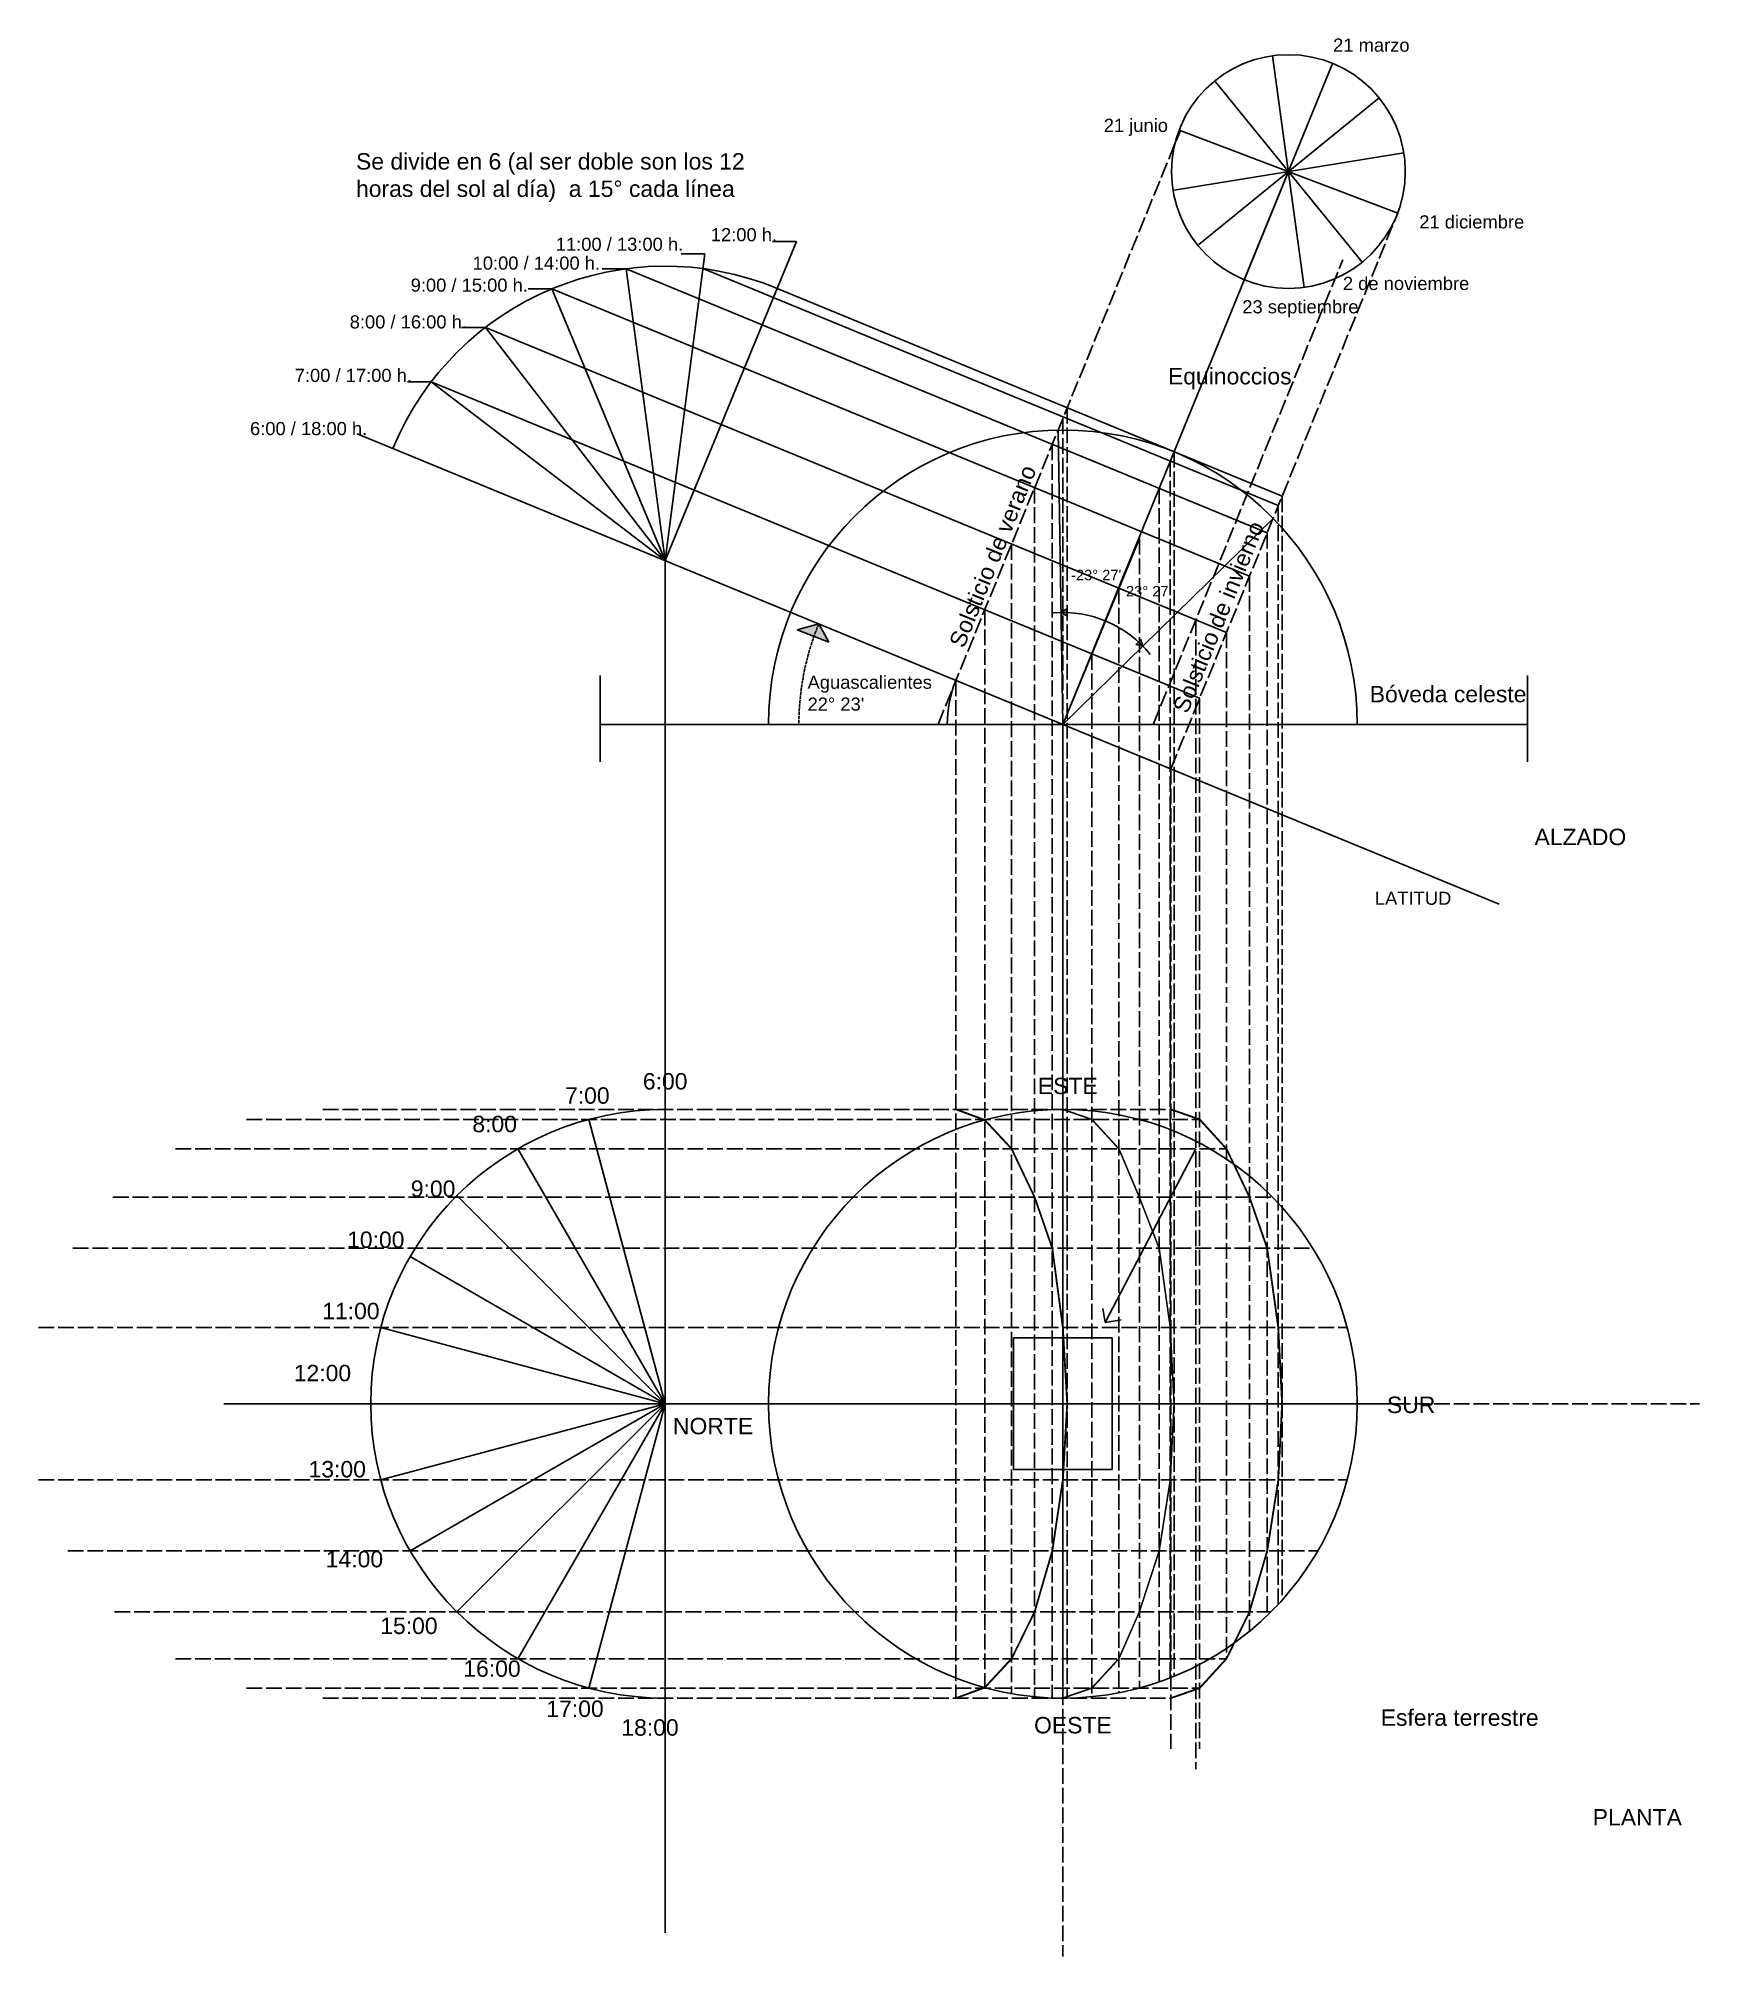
# Model space of a CAD drawing. Header units: millimetres. Extents: x 2202 to 8529, y -3552 to 3754.
import ezdxf

# ---------------------------------------------------------------- set-up
doc = ezdxf.new("R2010")
doc.units = ezdxf.units.MM
doc.linetypes.add('ACAD_ISO02W100', pattern=[15, 12, -3])
for name, color, linetype in [('0a Ags', 7, 'Continuous'), ('1 Parales horas', 252, 'Continuous'), ('2 solsticio VER', 211, 'Continuous'), ('3 equinoccios', 2, 'Continuous'), ('4 solsticio INV', 20, 'Continuous'), ('5 RECORRIDOS', 30, 'Continuous'), ('6 cumpleaños', 120, 'Continuous'), ('6a mi sombra', 59, 'Continuous')]:
    doc.layers.add(name, color=color, linetype=linetype)
doc.styles.get("Standard").update_dxf_attribs({"font": 'arial.ttf'})
picture_1 = doc.add_image_def('image1.gif', size_in_pixel=(130, 174))

msp = doc.modelspace()

# ---------------------------------------------------------------- hatches: boundary and pattern name
at = {"layer": '0a Ags'}
h = msp.add_hatch(color=256, dxfattribs=at)
h.paths.add_polyline_path([(6118.7, 1581.2), (6097, 1568.7), (6097, 1567.8, -0.012718), (6118.7, 1567.6)])
h.paths.add_polyline_path([(6118.7, 1567.6, 0.012718), (6097, 1567.8), (6118.7, 1555.3)])
h.paths.add_polyline_path([(6401.2, 1464.9), (6392.1, 1455.6, -0.013188), (6408.2, 1439.9)])
h.paths.add_polyline_path([(6392.1, 1455.6), (6383.1, 1446.4), (6408.2, 1439.9, 0.013188)])
h = msp.add_hatch(color=252, dxfattribs=at)
h.paths.add_polyline_path([(5091.8, 1501.7), (5156.2, 1477, -0.012642), (5174.4, 1524.5)])
h.paths.add_polyline_path([(5156.2, 1477), (5213.1, 1455.3), (5174.4, 1524.5, 0.012642)])

# ---------------------------------------------------------------- linework, layer by layer
for p, q in [((4589.2, 1765.5), (4589.2, -2839.2)), ((4342.2, 1327.6), (4342.2, 999.2)), ((7874, 1327.6), (7874, 999.2)), ((4342.2, 1141.7), (6103.9, 1141.7)), ((6103.9, 1141.7), (7874, 1141.7)), ((4589.2, 48.4), (4589.2, -3460.7)), ((7408, -1445.9), (2908.9, -1445.9))]:
    msp.add_line(p, q)
at = {"color": 40, "linetype": 'ACAD_ISO02W100', "ltscale": 5}
msp.add_line((6103.9, 1141.7), (6103.9, -3551.7), dxfattribs=at)
at = {"color": 2}
for q in [(4299, -363), (4589.2, -324.8), (4028.7, -475), (3796.5, -653.2), (3618.3, -885.4), (3506.3, -1155.8), (3468.1, -1445.9), (3506.3, -1736.1), (3618.3, -2006.5), (3796.5, -2238.6), (4028.7, -2416.8), (4299, -2528.8), (4589.2, -2567)]:
    msp.add_line((4589.2, -1445.9), q, dxfattribs=at)
at = {"color": 2, "linetype": 'ACAD_ISO02W100', "ltscale": 5}
msp.add_line((3468.1, -1445.9), (8529.1, -1445.9), dxfattribs=at)
msp.add_circle((6103.9, -1445.9), 1121.1)
for centre, start, end in [((6103.9, 1141.7), 0, 180), ((4589.2, -1445.9), 90, 270)]:
    msp.add_arc(centre, 1121.1, start, end)
at = {"layer": '0a Ags'}
for p, q in [((6794.9, 2835), (7131.2, 3659.1)), ((7023.4, 2806.1), (6902.6, 3688)), ((6684.8, 3588.3), (7244.3, 2902.1)), ((6621.8, 2968.9), (7308, 3528.3)), ((6547, 3405.2), (7379.1, 3088.9)), ((6528.4, 3176.8), (7402.4, 3318.1)), ((4589.2, 1765.5), (5089.5, 2980.2)), ((4589.2, 1765.5), (4440.6, 2876.7)), ((5016.1, 2802.1), (6938.9, 2010.3)), ((3415.8, 2248.7), (7765.5, 457.4)), ((6103.9, 1141.7), (6395.2, 1849))]:
    msp.add_line(p, q, dxfattribs=at)
at = {"layer": '0a Ags', "color": 3, "linetype": 'ACAD_ISO02W100', "ltscale": 5}
for p, q in [((5628.5, 1141.7), (6551.5, 3403.5)), ((6515.3, 972.3), (7379.1, 3088.9))]:
    msp.add_line(p, q, dxfattribs=at)
at = {"layer": '0a Ags', "color": 3}
for p, q in [((6103.9, 1141.7), (6963, 3247.1)), ((3552.6, 2192.4), (7765.5, 457.4))]:
    msp.add_line(p, q, dxfattribs=at)
at = {"layer": '0a Ags', "color": 2}
for p, q in [((4589.2, 1765.5), (4740.6, 2933.9)), ((4740.6, 2933.9), (4649.8, 2933.9)), ((5089.5, 2980.2), (4998.7, 2980.2)), ((4440.6, 2876.7), (4349.8, 2876.7)), ((4589.2, 1765.5), (4440.6, 2876.7)), ((4158.1, 2800.4), (4067.3, 2800.4)), ((4589.2, 1765.5), (4158.1, 2800.4)), ((3904.9, 2653.5), (3814.1, 2653.5)), ((4589.2, 1765.5), (3904.9, 2653.5)), ((3698.4, 2446.1), (3607.6, 2446.1)), ((4589.2, 1765.5), (3698.4, 2446.1))]:
    msp.add_line(p, q, dxfattribs=at)
at = {"layer": '0a Ags', "color": 5}
for q in [(6085.9, 2262.6), (6904.6, 1926.3)]:
    msp.add_line((6103.9, 1141.7), q, dxfattribs=at)
at = {"layer": '0a Ags', "color": 252}
for p, q in [((5174.4, 1524.5), (5091.8, 1501.7)), ((5091.8, 1501.7), (5213.1, 1455.3)), ((5213.1, 1455.3), (5174.4, 1524.5))]:
    msp.add_line(p, q, dxfattribs=at)
at = {"layer": '0a Ags'}
for points in [[(6096.2, 1568.2), (6118.7, 1555.3), (6118.7, 1581.2)], [(6401.2, 1464.9), (6383.1, 1446.4), (6408.2, 1439.9)]]:
    msp.add_lwpolyline(points, close=True, dxfattribs=at)
msp.add_circle((6963, 3247.1), 445.1, dxfattribs=at)
for centre, radius, start, end in [((4589.2, 1765.5), 1121.1, 67.61667, 157.61667), ((6103.9, 1141.7), 426.1, 38.64792, 94.88519)]:
    msp.add_arc(centre, radius, start, end, dxfattribs=at)
at = {"layer": '0a Ags', "color": 252, "linetype": 'ACAD_ISO02W100'}
msp.add_arc((6103.9, 1141.7), 1005.2, 157.61667, 180, dxfattribs=at)
at = {"layer": '1 Parales horas', "color": 6}
for p, q in [((4440.6, 2876.7), (6882.1, 1871.2)), ((4733.3, 2877.3), (6924.4, 1974.9)), ((4158.1, 2800.4), (6814.8, 1706.2)), ((3904.9, 2653.5), (6727.1, 1491.3)), ((3698.4, 2446.1), (6624.9, 1240.9))]:
    msp.add_line(p, q, dxfattribs=at)
at = {"layer": '1 Parales horas', "color": 2, "linetype": 'ACAD_ISO02W100', "ltscale": 5}
for p, q in [((2994.9, -363), (6624.9, -363)), ((3285, -324.8), (6515.3, -324.8)), ((2724.5, -475), (6727.1, -475)), ((2486.2, -659.4), (6902.8, -659.4)), ((2333.2, -853.7), (7055.7, -853.7)), ((2202.2, -1155.8), (7186.7, -1155.8)), ((2202.2, -1736.1), (7186.7, -1736.1)), ((2314.1, -2006.5), (7074.7, -2006.5)), ((2492.3, -2238.6), (6896.6, -2238.6)), ((2724.5, -2416.8), (6727.1, -2416.8)), ((2994.9, -2528.8), (6624.9, -2528.8)), ((3285, -2567), (6515.3, -2567))]:
    msp.add_line(p, q, dxfattribs=at)
at = {"layer": '2 solsticio VER', "linetype": 'ACAD_ISO02W100', "ltscale": 5}
for p, q in [((6120.5, 2347.3), (6120.5, -2566.9)), ((6103.9, 2306.6), (6103.9, -2567)), ((6063.7, 2208.2), (6063.7, -2566.3)), ((5996.4, 2043.3), (5996.4, -2561.8)), ((5908.7, 1828.3), (5908.7, -2549.9)), ((5806.5, 1578), (5806.5, -2526.9)), ((5696.9, 1309.3), (5696.9, -2567))]:
    msp.add_line(p, q, dxfattribs=at)
at = {"layer": '2 solsticio VER'}
for p in [(6103.9, 1141.7), (6103.9, 59.1)]:
    msp.add_line(p, (6103.9, 59.1), dxfattribs=at)
at = {"layer": '3 equinoccios', "color": 40, "linetype": 'ACAD_ISO02W100', "ltscale": 5}
for p, q in [((6513, 2144.3), (6513, -2489.7)), ((6527.5, 2179.7), (6527.5, -2483.9)), ((6470.7, 2040.6), (6470.7, -2505.3)), ((6395.2, 1849), (6395.2, -2528.5)), ((6317.3, 1660), (6317.3, -2546.5)), ((6214.4, 1410), (6214.4, -2561.5)), ((6103.9, 1141.7), (6103.9, -2567))]:
    msp.add_line(p, q, dxfattribs=at)
at = {"layer": '4 solsticio INV', "linetype": 'ACAD_ISO02W100', "ltscale": 5}
for p, q in [((6924.4, 1974.9), (6924.4, -2209.8)), ((6938.9, 2010.3), (6938.9, -2174.4)), ((6882.1, 1871.2), (6882.1, -2252.9)), ((6814.8, 1706.2), (6814.8, -2312.8)), ((6727.1, 1491.3), (6727.1, -2416.8)), ((6624.9, 1240.9), (6624.9, -2760.4)), ((6515.3, 972.3), (6515.3, -2760.4))]:
    msp.add_line(p, q, dxfattribs=at)
at = {"layer": '4 solsticio INV'}
msp.add_arc((6103.9, 1141.7), 440.1, 157.61667, 180, dxfattribs=at)
at = {"layer": '5 RECORRIDOS', "color": 6, "const_width": 7}
msp.add_lwpolyline([(5696.9, -324.8), (5806.5, -365), (5908.7, -475), (5996.4, -659.4), (6063.7, -853.7), (6103.9, -1155.8), (6120.5, -1445.9), (6103.9, -1736.1), (6063.7, -2006.5), (5996.4, -2238.6), (5908.7, -2416.8), (5806.5, -2526.9), (5696.9, -2567)], dxfattribs=at)
at = {"layer": '5 RECORRIDOS', "const_width": 6}
msp.add_lwpolyline([(6103.9, -324.8), (6214.4, -363), (6317.3, -475), (6395.2, -659.4), (6470.7, -853.7), (6513, -1155.8), (6527.5, -1445.9), (6513, -1736.1), (6470.7, -2006.5), (6395.2, -2238.6), (6317.3, -2416.8), (6214.4, -2528.8), (6103.9, -2567)], dxfattribs=at)
at = {"layer": '5 RECORRIDOS', "color": 1, "const_width": 7}
msp.add_lwpolyline([(6515.3, -324.8), (6624.9, -363), (6727.1, -475), (6814.8, -659.4), (6882.1, -853.7), (6924.4, -1155.8), (6938.9, -1445.9), (6924.4, -1736.1), (6882.1, -2006.5), (6814.8, -2238.6), (6727.1, -2416.8), (6624.9, -2528.8), (6515.3, -2567)], dxfattribs=at)
at = {"layer": '6 cumpleaños', "linetype": 'ACAD_ISO02W100', "ltscale": 5}
for p, q in [((6448, 1141.7), (7170, 2911)), ((6610.3, 1539.4), (6610.3, -2838.2))]:
    msp.add_line(p, q, dxfattribs=at)
at = {"layer": '6 cumpleaños'}
for p, q in [((6610.3, -475), (6265, -1137)), ((6255.7, -1083.6), (6265, -1137)), ((6265, -1137), (6326.6, -1126.3))]:
    msp.add_line(p, q, dxfattribs=at)

# ---------------------------------------------------------------- texts
at = {"char_height": 62.5, "attachment_point": 1}
for s, width, insert in [('Bóveda celeste', 822.026, (7272.7, 1288.2)), ('ALZADO', 822.026, (7900.3, 744.2)), ('6:00', 1547.834, (4504.4, -186.4)), ('ESTE', 1547.834, (6008.5, -204.1)), ('7:00', 1547.834, (4207.9, -240.7)), ('8:00', 1547.834, (3854.9, -349.2)), ('9:00', 1547.834, (3620.6, -595.6)), ('10:00', 1547.834, (3377.9, -789.9)), ('11:00', 1547.834, (3283.2, -1061.5)), ('12:00', 1547.834, (3174.8, -1297.7)), ('SUR', 1547.834, (7338.2, -1418.8)), ('NORTE', 1547.834, (4618.9, -1499.7)), ('13:00', 1547.834, (3231.2, -1663.9)), ('14:00', 1547.834, (3296.6, -2006.4)), ('15:00', 1547.834, (3504.2, -2260.4)), ('16:00', 1547.834, (3820.5, -2423.4)), ('17:00', 1547.834, (4136.8, -2576.3)), ('Esfera terrestre', 822.026, (7314.5, -2610)), ('18:00', 1547.834, (4422.4, -2647.6)), ('OESTE', 1547.834, (5994.2, -2638.9)), ('PLANTA', 822.026, (8122, -2989.7))]:
    msp.add_mtext_dynamic_manual_height_columns(s, width=width, gutter_width=12.5, heights=[0], dxfattribs=dict(at, insert=insert))
at = {"layer": '0a Ags', "attachment_point": 1}
for s, width, insert, char_height in [('21 marzo', 461.444, (7133.2, 3753.7), 50), ('21 junio', 461.444, (6259.6, 3448.1), 50), ('Se divide en 6 (al ser doble son los 12 horas del sol al día)  a 15° cada línea', 1547.834, (3411.9, 3317.2), 62.5), ('21 diciembre', 461.444, (7461.3, 3080.4), 50), ('11:00 / 13:00 h.', 1547.834, (4172.6, 2995.3), 50), ('12:00 h.', 1547.834, (4763.1, 3031.7), 50), ('10:00 / 14:00 h.', 1547.834, (3855.9, 2923.6), 50), ('9:00 / 15:00 h.', 1547.834, (3620, 2839.6), 50), ('23 septiembre', 594.473, (6787.3, 2757.1), 50), ('8:00 / 16:00 h.', 1547.834, (3387.8, 2699.6), 50), ('7:00 / 17:00 h.', 1547.834, (3178.5, 2495.9), 50), ('Equinoccios', 623.293, (6504.2, 2499), 62.5), ('6:00 / 18:00 h.', 1547.834, (3008.1, 2293.3), 50), ("-23° 27'", 623.293, (6135.1, 1730.4), 40), ("23° 27'", 623.293, (6344.3, 1668.7), 40), ("Aguascalientes\\P22° 23'", 623.293, (5131.6, 1327.2), 50), ('LATITUD', 623.293, (7292.3, 504.4), 50)]:
    msp.add_mtext_dynamic_manual_height_columns(s, width=width, gutter_width=12.5, heights=[0], dxfattribs=dict(at, insert=insert, char_height=char_height))
at = {"layer": '0a Ags', "char_height": 62.5, "attachment_point": 1}
for s, insert, rotation in [('Solsticio de verano ', (5669.1, 1452.2), 67.91968), ('Solsticio de invierno', (6520.5, 1202.8), 67.81806)]:
    msp.add_mtext_dynamic_manual_height_columns(s, width=822.026, gutter_width=12.5, heights=[0], dxfattribs=dict(at, insert=insert, rotation=rotation))
at = {"layer": '6 cumpleaños', "insert": (7170.5, 2846), "char_height": 50, "attachment_point": 1}
msp.add_mtext_dynamic_manual_height_columns('2 de noviembre', width=594.473, gutter_width=12.5, heights=[0], dxfattribs=at)

# ---------------------------------------------------------------- pictures from other files: only their frames are drawn
at = {"layer": '6a mi sombra', "color": 9, "linetype": 'ACAD_ISO02W100', "ltscale": 15}
image = msp.add_image(picture_1, insert=(5916.4, -1696.8), size_in_units=(374.9, 501.8), dxfattribs=at)
image.dxf.flags = 15

doc.saveas('drawing.dxf')
